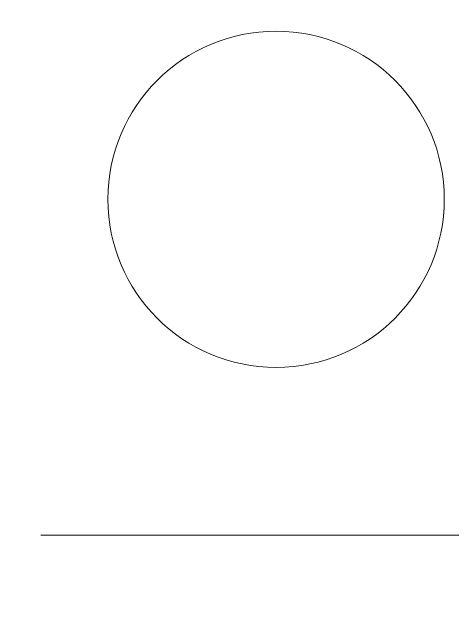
# Model space of a CAD drawing. Header units: millimetres. Extents: x -13407 to 8063098, y -2635 to 109271.
# Drawn here: x 21351 to 22661, y 57128 to 58950 of the extents above; entities that cross this region are included whole.
import ezdxf

# ---------------------------------------------------------------- set-up
doc = ezdxf.new("R2010")
doc.units = ezdxf.units.MM
doc.linetypes.add('CENTER', pattern=[2, 1.25, -0.25, 0.25, -0.25])
for name, color, linetype, lineweight in [('АР_Оси', 193, 'Continuous', 9), ('АР_Подоконники', 163, 'Continuous', 9), ('АР_Сущ Несущая стена', 202, 'Continuous', 30), ('ТХ_мебель передв', 250, 'Continuous', 13)]:
    doc.layers.add(name, color=color, linetype=linetype, lineweight=lineweight)

# ---------------------------------------------------------------- blocks, each defined once
blk = doc.blocks.new('У014')
at = {"layer": 'ТХ_мебель передв', "color": 253}
blk.add_circle((-169652.2, 43208.2, -0.6), 500, dxfattribs=at)

msp = doc.modelspace()

# ---------------------------------------------------------------- linework, layer by layer
at = {"layer": 'АР_Оси', "color": 253, "linetype": 'CENTER', "ltscale": 1000}
msp.add_line((-12563.8, 57395), (70614.6, 57395), dxfattribs=at)
at = {"layer": 'АР_Подоконники', "color": 253, "ltscale": 100}
msp.add_arc((14688.1, 60285.2), 8940.2, 271.69125, 356.32908, dxfattribs=at)
at = {"layer": 'АР_Сущ Несущая стена', "color": 253, "lineweight": 18, "ltscale": 100}
for centre, radius, start, end in [((14679.8, 60296.9), 9144.3, 272.82064, 356.28873), ((14687.5, 60278.9), 9778.7, 272.59255, 356.63539)]:
    msp.add_arc(centre, radius, start, end, dxfattribs=at)

# ---------------------------------------------------------------- block references
at = {"layer": 'ТХ_мебель передв', "color": 253}
msp.add_blockref('У014', (191787.7, 15185.7, 0.6), dxfattribs=at)

doc.saveas('drawing.dxf')
